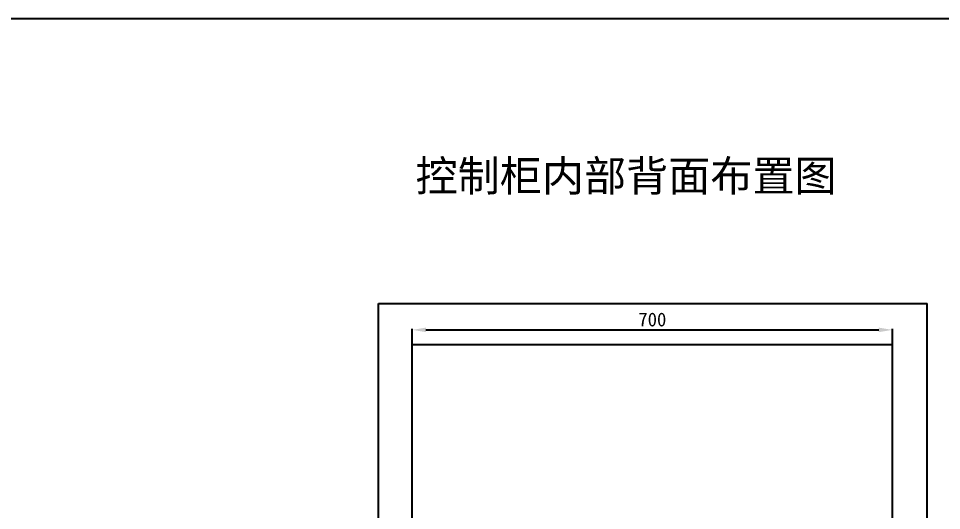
# Model space of a CAD drawing. Extents: x -156069 to -122631, y 9787 to 31117.
# Drawn here: x -149095 to -147750, y 26281 to 26998 of the extents above; entities that cross this region are included whole.
import ezdxf
from ezdxf.enums import TextEntityAlignment as Align

# ---------------------------------------------------------------- set-up
doc = ezdxf.new("R2010")
doc.units = 0
doc.layers.get('0').update_dxf_attribs({"linetype": 'CONTINUOUS'})
doc.layers.get('DEFPOINTS').update_dxf_attribs({"linetype": 'CONTINUOUS'})
doc.layers.add('1', color=143, linetype='CONTINUOUS')
doc.layers.add('图框', color=4, linetype='CONTINUOUS')
doc.styles.get("Standard").update_dxf_attribs({"font": ''})
doc.styles.get('Standard').set_extended_font_data('SimSun')
doc.dimstyles.get("Standard").update_dxf_attribs({"dimtxt": 0.18, "dimasz": 0.18, "dimexe": 0.18, "dimexo": 0.0625, "dimgap": 0.09, "dimtad": 0, "dimtih": 1, "dimtoh": 1, "dimdec": 4, "dimzin": 0, "dimdsep": 46, "dimtxsty": 'Standard', "dimcen": 0.09, "dimadec": 0, "dimazin": 0, "dimtfac": 1, "dimtdec": 4, "dimtofl": 0, "dimtmove": 0, "dimatfit": 3, "dimfxl": 1, "dimtolj": 1, "dimtzin": 0, "dimarcsym": 0})

# ---------------------------------------------------------------- blocks, each defined once
blk = doc.blocks.new('*D78')
at = {"color": 0, "lineweight": -2}
for p, q in [((-148521.3, 26523.2), (-148521.3, 26545.4)), ((-148501.3, 26544.1), (-147841.3, 26544.1)), ((-147821.3, 26523.2), (-147821.3, 26545.4))]:
    blk.add_line(p, q, dxfattribs=at)
at = {"color": 0}
for points in [[(-148501.3, 26547.4), (-148501.3, 26540.8), (-148521.3, 26544.1)], [(-147841.3, 26547.4), (-147841.3, 26540.8), (-147821.3, 26544.1)]]:
    blk.add_solid(points, dxfattribs=at)
at = {"layer": 'DEFPOINTS', "color": 0}
for p in [(-147821.3, 26544.1), (-148521.3, 26522.6), (-147821.3, 26522.6)]:
    blk.add_point(p, dxfattribs=at)
at = {"color": 0, "insert": (-148171.3, 26559.1), "char_height": 20, "attachment_point": 5}
blk.add_mtext('\\A1;700', dxfattribs=at)

msp = doc.modelspace()

# ---------------------------------------------------------------- linework, layer by layer
at = {"color": 6}
for p, q in [((-148570.68407, 24582.60839), (-148570.68407, 26582.60839)), ((-148570.68407, 26582.60839), (-147770.68407, 26582.60839)), ((-147770.68407, 24582.60839), (-147770.68407, 26582.60839))]:
    msp.add_line(p, q, dxfattribs=at)
at = {"color": 4}
for p, q in [((-148521.30907, 24832.60839), (-148521.30907, 26522.60839)), ((-148521.30907, 26522.60839), (-147821.30907, 26522.60839)), ((-148521.30907, 26522.60839), (-147821.30907, 26522.60839)), ((-148521.30907, 24632.60839), (-148521.30907, 26522.60839)), ((-148441.30907, 26522.60839), (-147901.30907, 26522.60839)), ((-147821.30907, 24832.60839), (-147821.30907, 26522.60839)), ((-147821.30907, 24632.60839), (-147821.30907, 26522.60839))]:
    msp.add_line(p, q, dxfattribs=at)
at = {"layer": '1'}
msp.add_line((-151196.11883, 26998.25591), (-146996.11885, 26998.25591), dxfattribs=at)

# ---------------------------------------------------------------- texts
at = {"layer": '图框', "color": 7}
msp.add_text('控制柜内部背面布置图', height=45, dxfattribs=at).set_placement((-148209.49705, 26769.54284), align=Align.MIDDLE)

# ---------------------------------------------------------------- dimensions: what is measured, and where the dimension line sits
at = {"color": 2}
dim = msp.add_linear_dim(base=(-147821.30907, 26544.11177), p1=(-148521.30907, 26522.60839), p2=(-147821.30907, 26522.60839), dimstyle='Standard', override={"dimtxt": 20, "dimasz": 20, "dimexe": 1.25, "dimexo": 0.625, "dimgap": 5, "dimtad": 1, "dimtih": 0, "dimtoh": 0, "dimzin": 8, "dimlunit": 6, "dimcen": 2.5, "dimtofl": 1}, dxfattribs=at)
dim.commit()
dim.dimension.update_dxf_attribs({"geometry": '*D78', "text_midpoint": (-148171.30907, 26559.11177)})

doc.saveas('drawing.dxf')
